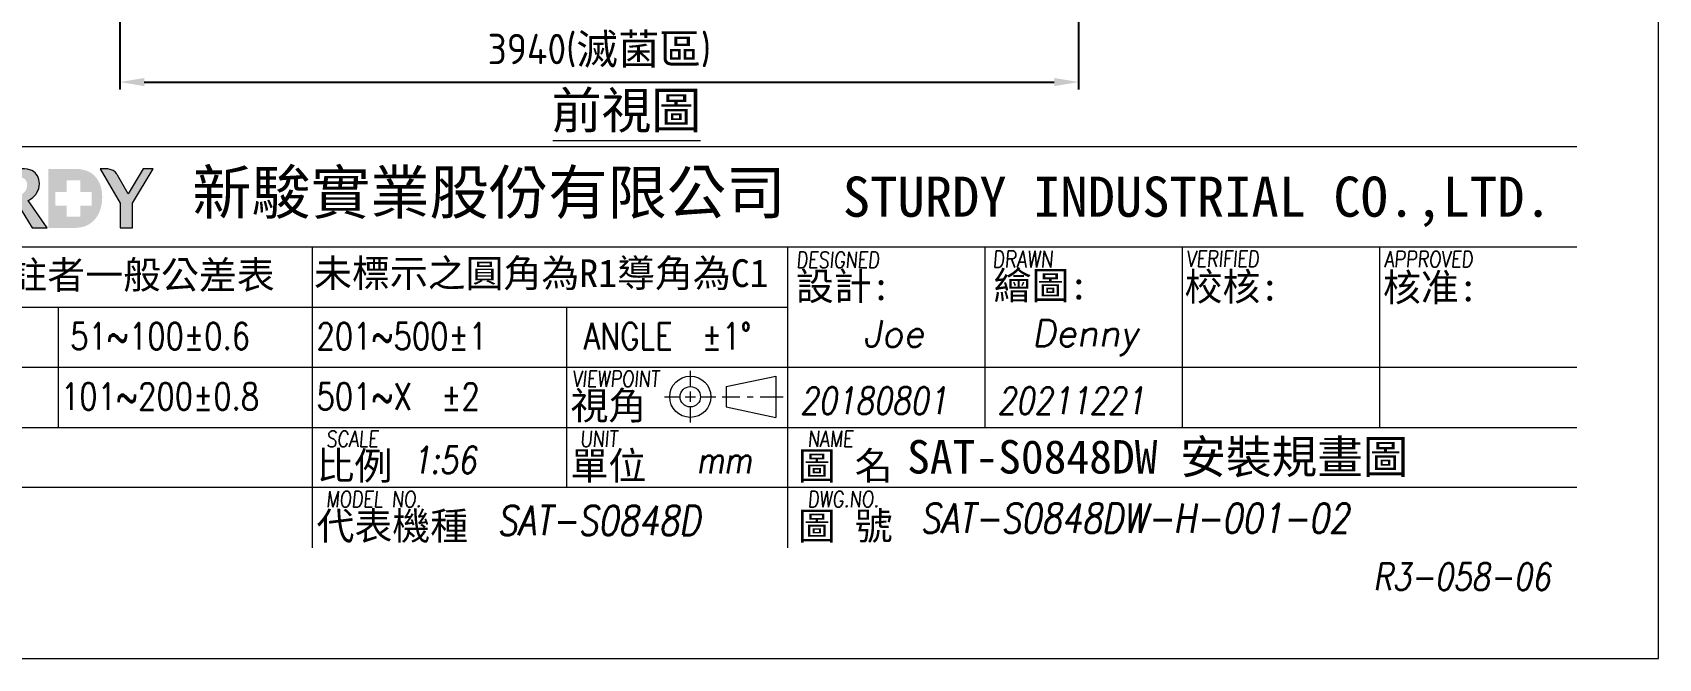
# Model space of a CAD drawing. Header units: millimetres. Extents: x 0 to 16115, y -10 to 11340.
# Drawn here: x 9433 to 16115, y -10 to 2564 of the extents above; entities that cross this region are included whole.
import ezdxf

# ---------------------------------------------------------------- set-up
doc = ezdxf.new("R2010")
doc.units = ezdxf.units.MM
doc.header["$MEASUREMENT"] = 0
doc.layers.get('0').update_dxf_attribs({"lineweight": 25})
for name, color, linetype, lineweight in [('D', 3, 'Continuous', 13), ('F', 7, 'Continuous', 15), ('T', 4, 'Continuous', 15)]:
    doc.layers.add(name, color=color, linetype=linetype, lineweight=lineweight)
doc.styles.get("Standard").update_dxf_attribs({"font": 'KAIU.TTF'})
doc.styles.add('STU25', font='isocp2.shx')
doc.styles.add('Text', font='romans.shx', dxfattribs={"width": 0.8, "oblique": 10})
doc.dimstyles.new('STU25', dxfattribs={"dimscale": 50, "dimtxt": 2.5, "dimasz": 2, "dimexe": 0.6, "dimexo": 1, "dimgap": 1, "dimtad": 1, "dimdsep": 46, "dimtxsty": 'STU25', "dimcen": 2, "dimazin": 2, "dimtfac": 1, "dimtmove": 0, "dimatfit": 3, "dimfxl": 0, "dimtolj": 1, "dimtzin": 0, "dimarcsym": 0})

# ---------------------------------------------------------------- blocks, each defined once
blk = doc.blocks.new('*D4')
at = {"layer": 'D', "color": 0, "lineweight": -2}
for p, q in [((9792.1, 3134.7), (9792.1, 2330)), ((13732.1, 3134.7), (13732.1, 2330)), ((9892.1, 2360), (13632.1, 2360))]:
    blk.add_line(p, q, dxfattribs=at)
at = {"layer": 'D', "color": 0}
for points in [[(9892.1, 2376.6), (9892.1, 2343.3), (9792.1, 2360)], [(13632.1, 2343.3), (13632.1, 2376.6), (13732.1, 2360)]]:
    blk.add_solid(points, dxfattribs=at)
at = {"layer": 'Defpoints', "color": 0}
for p in [(9792.1, 3184.7), (13732.1, 3184.7), (13732.1, 2360)]:
    blk.add_point(p, dxfattribs=at)
at = {"layer": 'D', "color": 0, "insert": (11762.1, 2488.7), "char_height": 125, "attachment_point": 5, "style": 'STU25'}
blk.add_mtext('\\A1;3940({\\f標楷體|b0|i0|c136|p65;滅菌區})', dxfattribs=at)
blk = doc.blocks.new('新駿LOGO')
at = {"layer": 'F'}
h = blk.add_hatch(color=256, dxfattribs=at)
edge = h.paths.add_edge_path()
edge.add_spline(control_points=[(-518.54, -443.62), (-518.54, -443.62), (-518.54, -439.2), (-518.54, -439.2), (-518.54, -439.2), (-516.88, -439.2), (-516.88, -439.2), (-516.55, -439.2), (-516.29, -439.25), (-516.11, -439.33), (-515.93, -439.41), (-515.79, -439.54), (-515.69, -439.72), (-515.59, -439.89), (-515.54, -440.08), (-515.54, -440.3), (-515.54, -440.56), (-515.61, -440.8), (-515.76, -441.03), (-515.91, -441.26), (-516.12, -441.44), (-516.39, -441.56), (-516.39, -441.56), (-514.95, -443.62), (-514.95, -443.62), (-514.95, -443.62), (-516.07, -443.62), (-516.07, -443.62), (-516.07, -443.62), (-517.17, -441.81), (-517.17, -441.81), (-517.17, -441.81), (-517.67, -441.81), (-517.67, -441.81), (-517.67, -441.81), (-517.67, -443.62), (-517.67, -443.62), (-517.67, -443.62), (-518.54, -443.62), (-518.54, -443.62)], knot_values=[0, 0, 0, 0, 1, 1, 1, 2, 2, 2, 3, 3, 3, 4, 4, 4, 5, 5, 5, 6, 6, 6, 7, 7, 7, 8, 8, 8, 9, 9, 9, 10, 10, 10, 11, 11, 11, 12, 12, 12, 13, 13, 13, 13], degree=3, periodic=0)
edge = h.paths.add_edge_path(flags=16)
edge.add_spline(control_points=[(-517.67, -441.21), (-517.67, -441.21), (-517.46, -441.21), (-517.46, -441.21), (-517.08, -441.21), (-516.82, -441.13), (-516.68, -440.96), (-516.53, -440.8), (-516.46, -440.61), (-516.46, -440.4), (-516.46, -440.22), (-516.52, -440.08), (-516.63, -439.97), (-516.75, -439.86), (-516.99, -439.81), (-517.35, -439.81), (-517.35, -439.81), (-517.67, -439.81), (-517.67, -439.81), (-517.67, -439.81), (-517.67, -441.21), (-517.67, -441.21)], knot_values=[0, 0, 0, 0, 1, 1, 1, 2, 2, 2, 3, 3, 3, 4, 4, 4, 5, 5, 5, 6, 6, 6, 7, 7, 7, 7], degree=3, periodic=0)
h = blk.add_hatch(color=256, dxfattribs=at)
edge = h.paths.add_edge_path()
edge.add_spline(control_points=[(-514.87, -439.2), (-514.87, -439.2), (-514.87, -443.62), (-514.87, -443.62)], knot_values=[0, 0, 0, 0, 1, 1, 1, 1], degree=3, periodic=0)
edge.add_spline(control_points=[(-514.87, -443.62), (-514.87, -443.62), (-513.05, -443.62), (-513.05, -443.62)], knot_values=[8, 8, 8, 8, 9, 9, 9, 9], degree=3, periodic=0)
edge.add_spline(control_points=[(-513.05, -443.62), (-512.51, -443.62), (-512.09, -443.52), (-511.79, -443.32)], knot_values=[7, 7, 7, 7, 8, 8, 8, 8], degree=3, periodic=0)
edge.add_spline(control_points=[(-511.79, -443.32), (-511.48, -443.12), (-511.25, -442.85), (-511.09, -442.5)], knot_values=[6, 6, 6, 6, 7, 7, 7, 7], degree=3, periodic=0)
edge.add_spline(control_points=[(-511.09, -442.5), (-510.93, -442.15), (-510.85, -441.76), (-510.85, -441.32)], knot_values=[5, 5, 5, 5, 6, 6, 6, 6], degree=3, periodic=0)
edge.add_spline(control_points=[(-510.85, -441.32), (-510.85, -440.87), (-510.93, -440.49), (-511.1, -440.17)], knot_values=[4, 4, 4, 4, 5, 5, 5, 5], degree=3, periodic=0)
edge.add_spline(control_points=[(-511.1, -440.17), (-511.27, -439.85), (-511.49, -439.61), (-511.78, -439.45)], knot_values=[3, 3, 3, 3, 4, 4, 4, 4], degree=3, periodic=0)
edge.add_spline(control_points=[(-511.78, -439.45), (-512.06, -439.29), (-512.46, -439.2), (-512.97, -439.2)], knot_values=[2, 2, 2, 2, 3, 3, 3, 3], degree=3, periodic=0)
edge.add_spline(control_points=[(-512.97, -439.2), (-512.97, -439.2), (-514.87, -439.2), (-514.87, -439.2)], knot_values=[1, 1, 1, 1, 2, 2, 2, 2], degree=3, periodic=0)
h.paths.add_polyline_path([(-514.34, -441.95), (-513.51, -441.95), (-513.51, -442.77), (-512.48, -442.77), (-512.48, -441.95), (-511.64, -441.95), (-511.64, -440.92), (-512.48, -440.92), (-512.48, -440.07), (-513.51, -440.07), (-513.51, -440.92), (-514.34, -440.92)], flags=16)
h = blk.add_hatch(color=256, dxfattribs=at)
edge = h.paths.add_edge_path()
edge.add_spline(control_points=[(-509.51, -443.62), (-509.51, -443.62), (-509.51, -441.77), (-509.51, -441.77), (-509.51, -441.77), (-511, -439.2), (-511, -439.2), (-511, -439.2), (-510.64, -439.2), (-510.64, -439.2), (-510.64, -439.2), (-510.3, -439.19), (-510.04, -439.32), (-509.79, -439.45), (-509.71, -439.68), (-509.71, -439.68), (-509.71, -439.68), (-508.9, -441.07), (-508.9, -441.07), (-508.9, -441.07), (-507.78, -439.2), (-507.78, -439.2), (-507.78, -439.2), (-507.05, -439.2), (-507.05, -439.2), (-507.05, -439.2), (-508.59, -441.77), (-508.59, -441.77), (-508.59, -441.77), (-508.59, -443.62), (-508.59, -443.62), (-508.59, -443.62), (-509.51, -443.62), (-509.51, -443.62)], knot_values=[0, 0, 0, 0, 1, 1, 1, 2, 2, 2, 3, 3, 3, 4, 4, 4, 5, 5, 5, 6, 6, 6, 7, 7, 7, 8, 8, 8, 9, 9, 9, 10, 10, 10, 11, 11, 11, 11], degree=3, periodic=0)
at = {"layer": 'F', "lineweight": 0}
for points, knots in [([(-518.54, -443.62), (-518.54, -443.62), (-518.54, -439.2), (-518.54, -439.2), (-518.54, -439.2), (-516.88, -439.2), (-516.88, -439.2), (-516.55, -439.2), (-516.29, -439.25), (-516.11, -439.33), (-515.93, -439.41), (-515.79, -439.54), (-515.69, -439.72), (-515.59, -439.89), (-515.54, -440.08), (-515.54, -440.3), (-515.54, -440.56), (-515.61, -440.8), (-515.76, -441.03), (-515.91, -441.26), (-516.12, -441.44), (-516.39, -441.56), (-516.39, -441.56), (-514.95, -443.62), (-514.95, -443.62), (-514.95, -443.62), (-516.07, -443.62), (-516.07, -443.62), (-516.07, -443.62), (-517.17, -441.81), (-517.17, -441.81), (-517.17, -441.81), (-517.67, -441.81), (-517.67, -441.81), (-517.67, -441.81), (-517.67, -443.62), (-517.67, -443.62), (-517.67, -443.62), (-518.54, -443.62), (-518.54, -443.62)], [0, 0, 0, 0, 1, 1, 1, 2, 2, 2, 3, 3, 3, 4, 4, 4, 5, 5, 5, 6, 6, 6, 7, 7, 7, 8, 8, 8, 9, 9, 9, 10, 10, 10, 11, 11, 11, 12, 12, 12, 13, 13, 13, 13]), ([(-509.51, -443.62), (-509.51, -443.62), (-509.51, -441.77), (-509.51, -441.77), (-509.51, -441.77), (-511, -439.2), (-511, -439.2), (-511, -439.2), (-510.64, -439.2), (-510.64, -439.2), (-510.64, -439.2), (-510.3, -439.19), (-510.04, -439.32), (-509.79, -439.45), (-509.71, -439.68), (-509.71, -439.68), (-509.71, -439.68), (-508.9, -441.07), (-508.9, -441.07), (-508.9, -441.07), (-507.78, -439.2), (-507.78, -439.2), (-507.78, -439.2), (-507.05, -439.2), (-507.05, -439.2), (-507.05, -439.2), (-508.59, -441.77), (-508.59, -441.77), (-508.59, -441.77), (-508.59, -443.62), (-508.59, -443.62), (-508.59, -443.62), (-509.51, -443.62), (-509.51, -443.62)], [0, 0, 0, 0, 1, 1, 1, 2, 2, 2, 3, 3, 3, 4, 4, 4, 5, 5, 5, 6, 6, 6, 7, 7, 7, 8, 8, 8, 9, 9, 9, 10, 10, 10, 11, 11, 11, 11])]:
    blk.add_open_spline(points, degree=3, knots=knots, dxfattribs=at)
at = {"attachment_point": 1, "style": 'STU25'}
for s, insert, char_height in [('{\\f標楷體|b0|i0|c136|p65;新駿實業股份有限公司}', (-504.12, -439.33), 3.25), ('{\\f標楷體|b0|i0|c136|p65;STURDY\\H0.9667x; \\H1.034x;INDUSTRIAL CO.,LTD.}', (-455.51, -439.78), 3)]:
    blk.add_mtext(s, dxfattribs=dict(at, insert=insert, char_height=char_height))

msp = doc.modelspace()

# ---------------------------------------------------------------- linework, layer by layer
at = {"layer": 'D'}
msp.add_line((11570.944, 2120.07), (12178.495, 2120.07), dxfattribs=at)
at = {"layer": 'F', "color": 7}
for p, q in [((8575.085, 2094.915), (15780.085, 2094.915)), ((8575.085, 1682.415), (15780.085, 1682.415)), ((10582.585, 1682.415), (10582.585, 444.915)), ((13346.335, 1682.415), (13346.335, 939.915)), ((14157.585, 1682.415), (14157.585, 939.915)), ((14968.835, 1682.415), (14968.835, 939.915)), ((8575.085, 1434.915), (12535.085, 1434.915)), ((9537.585, 1434.915), (9537.585, 939.915)), ((11627.585, 1434.915), (11627.585, 692.415)), ((8575.085, 1187.415), (15780.085, 1187.415)), ((11820.085, 1187.415), (15780.085, 1187.415)), ((12535.085, 1187.415), (15780.085, 1187.415)), ((8575.085, 939.915), (15780.085, 939.915)), ((15780.085, 692.415), (8575.085, 692.415))]:
    msp.add_line(p, q, dxfattribs=at)
at = {"layer": 'F'}
msp.add_line((12535.085, 1682.415), (12535.085, 444.915), dxfattribs=at)
at = {"layer": 'F', "color": 0}
for p, q in [((12136.109, 1172.37), (12136.109, 1107.911)), ((12283.116, 1107.911), (12487.938, 1150.781)), ((12487.938, 1150.781), (12487.938, 981.207)), ((12136.109, 1087.18), (12136.109, 1044.809)), ((12283.116, 1107.911), (12283.116, 1024.077)), ((12029.733, 1065.994), (12094.191, 1065.994)), ((12114.923, 1065.994), (12157.294, 1065.994)), ((12136.109, 1024.077), (12136.109, 959.618)), ((12178.026, 1065.994), (12241.098, 1065.994)), ((12267.291, 1065.994), (12339.881, 1065.994)), ((12283.116, 1024.077), (12487.938, 981.207)), ((12369.151, 1065.994), (12394.909, 1065.994)), ((12422.518, 1065.994), (12517.025, 1065.994))]:
    msp.add_line(p, q, dxfattribs=at)
at = {"layer": 'F', "color": 6}
msp.add_lwpolyline([(0, 11340), (0, -10), (16115, -10), (16115, 11340)], close=True, dxfattribs=at)
at = {"layer": 'F', "color": 0}
for radius in [84.787, 41.917]:
    msp.add_circle((12136.109, 1065.994), radius, dxfattribs=at)

# ---------------------------------------------------------------- block references
at = {"xscale": 55.00000000000001, "yscale": 55.00000000000001, "zscale": 55.00000000000001}
msp.add_blockref('新駿LOGO', (37815.776, 26159.148), dxfattribs=at)

# ---------------------------------------------------------------- texts
at = {"layer": 'D', "color": 4}
msp.add_text('SAT-S0848DW 安裝規畫圖', height=137.5, dxfattribs=at).set_placement((13027.141, 750.436))
at = {"layer": 'D', "color": 11, "insert": (11566.909, 2318.81), "char_height": 150, "attachment_point": 1}
msp.add_mtext('前視圖', dxfattribs=at)
at = {"layer": 'F', "lineweight": -3}
for s, p in [('未標註者一般公差表', (9026.334, 1509.763)), ('未標示之圓角為R1導角為C1', (10589.712, 1517.156)), ('設計:', (12569.668, 1463.364)), ('繪圖:', (13382.401, 1466.498)), ('校核:', (14167.243, 1461.624)), ('核准:', (14982.656, 1458.567)), ('視角', (11643.807, 972.919)), ('比例', (10599.975, 725.419)), ('單位', (11643.807, 725.419)), ('圖 名', (12578.448, 725.419)), ('代表機種', (10599.975, 477.919)), ('圖 號', (12578.448, 477.919))]:
    msp.add_text(s, height=114.1659, dxfattribs=at).set_placement(p)
at = {"layer": 'F', "color": 1, "lineweight": 15, "style": 'Text', "oblique": 5, "width": 0.8}
for s, height, p in [('DESIGNED', 66, (12571.228, 1595.66)), ('DRAWN', 68.4995, (13377.828, 1596.886)), ('VERIFIED', 66, (14174.64, 1599.951)), ('APPROVED', 66, (14987.512, 1598.425)), ('VIEWPOINT', 66, (11650.578, 1107.16)), ('SCALE', 66, (10639.11, 859.66)), ('UNIT', 66, (11682.941, 859.66)), ('NAME', 66, (12617.583, 859.66)), ('MODEL NO.', 66, (10639.11, 612.16)), ('DWG.NO.', 66, (12617.583, 612.16))]:
    msp.add_text(s, height=height, dxfattribs=at).set_placement(p)
at = {"layer": 'F', "lineweight": 20, "style": 'Text', "width": 0.8}
for s, p in [('51~100±0.6', (9587.405, 1260.138)), ('201~500±1', (10599.54, 1260.138)), ('ANGLE  ±1%%D', (11697.181, 1260.138)), ('101~200±0.8', (9549.488, 1012.638)), ('501~X  ±2', (10599.54, 1012.638))]:
    msp.add_text(s, height=110, dxfattribs=at).set_placement(p)
at = {"layer": 'T', "lineweight": 20, "style": 'Text', "oblique": 10}
for s, p in [('Joe', (12846.571, 1270.757)), ('Denny', (13539.49, 1272.557))]:
    msp.add_text(s, height=110, dxfattribs=at).set_placement(p)
at = {"layer": 'T', "lineweight": 20, "style": 'Text', "oblique": 10, "width": 0.8}
for s, height, p in [('20180801', 110, (12587.455, 995.144)), ('20211221', 110, (13398.705, 995.144)), ('1:56', 110, (10992.08, 750.9)), ('mm', 110, (12161.278, 751.212)), ('SAT-S0848D', 121, (11342.809, 497.164)), ('SAT-S0848DW-H-001-02', 121, (13080.864, 506.22))]:
    msp.add_text(s, height=height, dxfattribs=at).set_placement(p)
at = {"layer": 'T', "linetype": 'Continuous', "lineweight": 20, "insert": (14942.681, 381.362), "char_height": 110, "attachment_point": 1, "style": 'Text'}
msp.add_mtext('R3-058-06', dxfattribs=at)

# ---------------------------------------------------------------- dimensions: what is measured, and where the dimension line sits
at = {"layer": 'D'}
dim = msp.add_linear_dim(base=(13732.148, 2359.983), p1=(9792.148, 3184.746), p2=(13732.148, 3184.746), text='<>({\\f標楷體|b0|i0|c136|p65;滅菌區})', dimstyle='STU25', dxfattribs=at)
dim.commit()
dim.dimension.update_dxf_attribs({"geometry": '*D4', "text_midpoint": (11762.148, 2359.983), "dimtype": 160})

doc.saveas('drawing.dxf')
